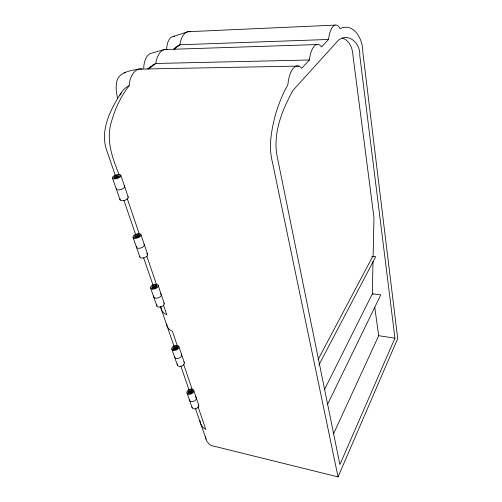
<?xml version="1.0" encoding="UTF-8"?>
<svg xmlns="http://www.w3.org/2000/svg" width="502" height="502" viewBox="0 0 502 502"><rect width="100%" height="100%" fill="white"/><g stroke="black" fill="none" stroke-linecap="round" stroke-linejoin="round"><path stroke-width="0.75" d="M373.011 261.41L372.377 290.394L372.911 294.235M373.111 256.71L373.971 217.548L352.95 55.402C352.63 48.468 349.605 40.323 342.32 38.171M166.62 49.736L166.984 45.663L167.919 42.042L169.343 39.143L171.169 37.154L188.037 31.708L335.116 25.1M119.087 174.614C111.764 156.599 105.426 138.621 112.159 119.382C115.711 107.252 121.39 95.706 129.146 85.716L129.447 82.748A21.448 12.506 87.1 0 1 142.204 69.025M338.053 476.9L272.366 161.908C268.369 146.314 271.444 129.93 275.479 114.669C277.713 107.07 280.474 99.634 283.837 92.456C285.305 88.728 288.531 85.585 288.267 81.368A23.908 9.695 -89.4 0 1 301.093 67.657L301.589 68.354L309.383 59.995L309.521 58.646A22.841 8.685 -89.8 0 1 321.06 46.303L321.5 47L328.54 39.457L328.666 38.171A21.875 7.819 -90 0 1 339.114 27.008L340.03 28.614C354.155 22.163 363.178 39.903 362.764 51.731L397.697 338.58L338.053 476.9L211.26 445.512L209.459 444.414L206.768 441.139L195.322 408.214M394.948 338.166L339.904 464.582L277.066 155.953C272.793 133.174 282.118 109.831 293.105 90.234L338.517 40.11C349.097 32.078 360.769 44.17 359.746 55.233L394.948 338.166L378.715 335.694L374.737 307.287M333.523 433.841L378.715 335.694M327.436 404.599L380.786 294.875L372.283 293.802M324.568 389.408L372.358 293.814M318.864 365.036L375.716 256.698L371.85 256.302M318.055 359.589L372.735 256.39M119.984 95.123C121.948 91.132 124.973 87.48 129.146 85.716M189.706 393.204A1.669 1.123 -21.4 0 0 192.109 391.704A1.669 1.123 -21.4 0 0 189.687 391.19A1.669 1.123 -21.4 0 0 189.706 393.204L191.293 390.863M121.534 92.343C110.729 108.878 99.628 130.256 106.675 150.274L115.341 175.487M174.652 349.448A1.744 1.086 -20.3 0 0 177.181 347.942A1.744 1.086 -20.3 0 0 174.677 347.491A1.744 1.086 -20.3 0 0 174.652 349.448L176.353 347.139M153.599 288.28A1.851 1.023 -19 0 0 156.317 286.786A1.851 1.023 -19 0 0 153.7 286.422A1.851 1.023 -19 0 0 153.599 288.28L155.482 286.046M148.586 68.718L153.179 64.689L155.84 63.478L309.383 59.995M136.161 237.603A1.939 0.954 -18.2 0 0 139.035 236.128A1.939 0.954 -18.2 0 0 136.331 235.846A1.939 0.954 -18.2 0 0 136.161 237.603L138.194 235.451M173.849 48.895L177.413 45.958L179.998 44.772L328.54 39.457M115.742 178.285L117.964 176.24M147.519 68.987L150.518 66.672M148.523 69.15L155.84 63.478L155.965 62.267A20.588 11.32 86.8 0 1 167.586 49.598M174.062 49.365L179.998 44.772L180.111 43.611A19.804 10.297 86.6 0 1 190.747 31.864M298.659 66.088L138.916 69.094C129.968 70.732 117.211 72.112 116.514 83.702C115.447 88.804 116.834 93.824 117.55 98.819M316.605 44.571L164.606 49.541L151.529 53.162A17.225 9.726 86.4 0 0 143.71 68.253M124.063 72.79L125.4 72.79M115.24 177.162L118.472 177.363A2.039 0.866 -17.4 0 0 117.669 176.24A2.039 0.866 -17.4 0 0 114.958 177.52A2.039 0.866 -17.4 0 0 116.702 178.197M173.253 36.219L174.715 36.326M135.622 236.36L138.74 236.687M153.035 286.949L156.047 287.376M174.056 348.024L176.949 348.557M189.103 391.736L191.896 392.332M112.486 178.066L120.047 199.878M133.055 237.377L139.889 257.068M150.631 288.048L156.862 306.013M171.841 349.21L177.388 365.192M187.02 392.966L192.097 407.605M124.007 200.7L135.728 234.81M143.628 257.802L153.06 285.236M160.452 306.741L173.962 346.06M180.827 366.033L188.965 389.715M127.157 198.328L139.261 233.907M146.822 256.139L156.662 285.042M163.47 305.053L166.746 314.691C163.332 313.581 161.029 310.311 160.809 306.772M177.388 345.953L172.362 331.182C169.23 330.078 166.909 327.16 166.564 323.859M183.619 364.276L192.216 389.539M197.995 406.532L205.789 429.43C202.331 427.88 200.348 424.265 199.896 420.626M120.806 175.261L128.198 197.079M140.918 234.597L147.594 254.294M158.105 285.293L164.198 303.271M178.85 346.499L184.278 362.5M193.697 390.299L198.666 404.951M205.387 436.614L205.908 439.018M163.847 302.781A3.916 2.24 -19.4 0 1 160.916 306.879A3.916 2.24 -19.4 0 1 156.925 304.796M160.245 293.519A3.953 2.221 -19.2 0 1 160.521 296.425A3.953 2.221 -19.2 0 1 155.758 298.194A3.953 2.221 -19.2 0 1 153.844 295.898M146.653 253.51A4.098 2.115 -18.5 0 1 145.078 257.438A4.098 2.115 -18.5 0 1 139.807 256.516M143.936 244.085A4.135 2.083 -18.4 0 1 140.711 248.013A4.135 2.083 -18.4 0 1 136.619 246.162M127.853 196.665A4.311 1.939 -17.7 0 1 124.377 200.43A4.311 1.939 -17.7 0 1 120.21 198.798M124.189 185.872A4.355 1.901 -17.5 0 1 121.202 189.423A4.355 1.901 -17.5 0 1 116.244 188.57M118.133 177.626A2.039 0.866 -17.4 0 1 117.7 177.865M183.92 361.98A3.696 2.372 -20.6 0 1 181.285 366.203A3.696 2.372 -20.6 0 1 177.407 363.919M181.228 354.048A3.727 2.353 -20.4 0 1 179.013 358.102A3.727 2.353 -20.4 0 1 174.527 356.652M198.315 404.417A3.545 2.441 -21.8 0 1 196.307 408.553A3.545 2.441 -21.8 0 1 191.977 406.971M196.2 397.684A3.57 2.428 -21.6 0 1 193.37 401.424A3.57 2.428 -21.6 0 1 189.455 399.711M195.297 396.737A3.57 2.428 -21.6 0 1 195.849 397.145M152.351 289.089A3.985 2.196 -19 0 0 158.205 285.864A3.985 2.196 -19 0 0 152.558 285.086A3.985 2.196 -19 0 0 152.351 289.089M153.028 288.273A2.642 1.456 -19 0 0 156.913 286.134A2.642 1.456 -19 0 0 153.173 285.613A2.642 1.456 -19 0 0 153.028 288.273M134.806 238.318A4.173 2.058 -18.2 0 0 140.999 235.131A4.173 2.058 -18.2 0 0 135.163 234.534A4.173 2.058 -18.2 0 0 134.806 238.318M135.54 237.528A2.767 1.362 -18.2 0 0 139.65 235.419A2.767 1.362 -18.2 0 0 135.785 235.018A2.767 1.362 -18.2 0 0 135.54 237.528M114.268 178.875A4.393 1.864 -17.4 0 0 120.869 175.75A4.393 1.864 -17.4 0 0 114.814 175.393A4.393 1.864 -17.4 0 0 114.268 178.875M115.065 178.128A2.912 1.236 -17.4 0 0 119.445 176.058A2.912 1.236 -17.4 0 0 115.435 175.819A2.912 1.236 -17.4 0 0 115.065 178.128M173.523 350.352A3.759 2.341 -20.2 0 0 178.969 347.102A3.759 2.341 -20.2 0 0 173.566 346.135A3.759 2.341 -20.2 0 0 173.523 350.352M174.138 349.505A2.491 1.55 -20.2 0 0 177.752 347.359A2.491 1.55 -20.2 0 0 174.169 346.706A2.491 1.55 -20.2 0 0 174.138 349.505M188.664 394.17A3.596 2.422 -21.4 0 0 193.828 390.92A3.596 2.422 -21.4 0 0 188.601 389.828A3.596 2.422 -21.4 0 0 188.664 394.17M189.235 393.311A2.384 1.606 -21.4 0 0 192.661 391.158A2.384 1.606 -21.4 0 0 189.198 390.437A2.384 1.606 -21.4 0 0 189.235 393.311"/></g></svg>
